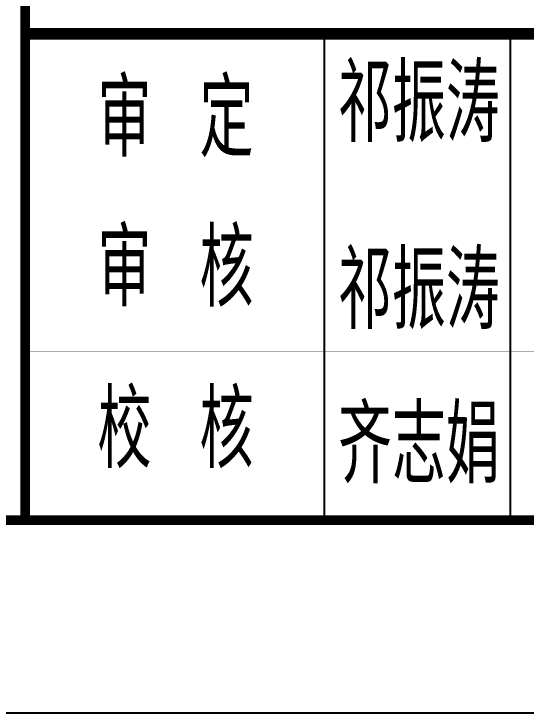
# Model space of a CAD drawing. Extents: x -803796 to -501762, y -1479216 to -846035.
# Drawn here: x -531421 to -527436, y -1196376 to -1190937 of the extents above; entities that cross this region are included whole.
import ezdxf
from ezdxf.enums import TextEntityAlignment as Align

# ---------------------------------------------------------------- set-up
doc = ezdxf.new("R2010")
doc.units = 0
doc.header["$LTSCALE"] = 1500
doc.layers.get('0').update_dxf_attribs({"linetype": 'CONTINUOUS'})
doc.layers.add('BORDER', color=7, linetype='CONTINUOUS')
doc.layers.add('TEXT', color=7, linetype='CONTINUOUS')
doc.styles.add('HZ1', font='TXT', dxfattribs={"bigfont": 'hztxt'})

# ---------------------------------------------------------------- blocks, each defined once
blk = doc.blocks.new('A$C5A080358')
at = {"color": 3}
for p, q in [((-12512.2, 1749.4, -3.1), (-12512.2, 5534.6, -3.1)), ((-11062.8, 1749.4, -3.1), (-11062.8, 5534.6, -3.1))]:
    blk.add_line(p, q, dxfattribs=at)
at = {"color": 3, "elevation": -3.1}
for points, const_width in [([(-14841.2, 1749.4), (13231.2, 1749.4), (13231.2, 8499.4), (-14841.2, 8499.4), (-14841.2, 1749.4)], 75), ([(-3599.1, 5534.6), (-14841.2, 5534.6)], 90), ([(-3599.1, 4259.6), (-14841.2, 4259.6)], 0.15), ([(-3599.1, 3059.6), (-14841.2, 3059.6)], 0.15)]:
    blk.add_lwpolyline(points, dxfattribs=dict(at, const_width=const_width))
at = {"style": 'HZ1', "width": 0.7}
blk.add_text('祁振涛', height=600, dxfattribs=at).set_placement((-12406.4, 4512.2, -3.1), align=Align.BOTTOM_LEFT)
at = {"color": 0, "style": 'HZ1', "width": 0.7}
for s, p in [('审 定', (-14278.2, 4575.6, -3.1)), ('审 核', (-14278.2, 3411.2, -3.1)), ('祁振涛', (-12406.4, 3237.2, -3.1)), ('校 核', (-14278.2, 2154.9, -3.1)), ('齐志娟', (-12406.4, 2037.2, -3.1))]:
    blk.add_text(s, height=600, dxfattribs=at).set_placement(p)

msp = doc.modelspace()

# ---------------------------------------------------------------- linework, layer by layer
at = {"layer": 'BORDER', "elevation": -3.1}
msp.add_lwpolyline([(-590861.8, -1196375.7), (-590861.8, -1133375.7), (-501761.8, -1133375.7), (-501761.8, -1196375.7)], close=True, dxfattribs=at)
at = {"layer": 'BORDER', "const_width": 75, "elevation": -3.1}
msp.add_lwpolyline([(-587111.8, -1194875.7), (-587111.8, -1134875.7), (-503261.8, -1134875.7), (-503261.8, -1194875.7)], close=True, dxfattribs=at)

# ---------------------------------------------------------------- block references
at = {"layer": 'TEXT'}
msp.add_blockref('A$C5A080358', (-516493, -1196625), dxfattribs=at)

doc.saveas('drawing.dxf')
